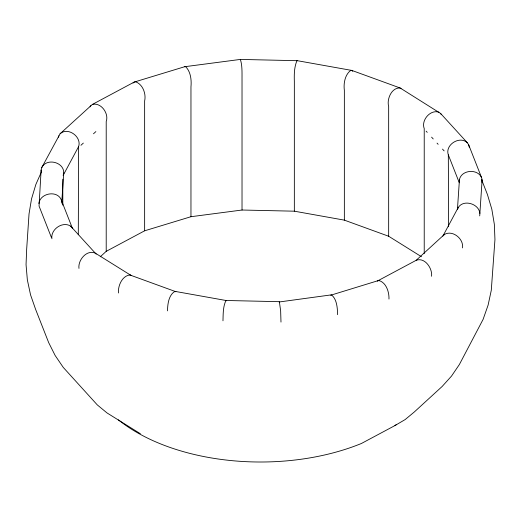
<?xml version="1.0" encoding="UTF-8"?>
<svg xmlns="http://www.w3.org/2000/svg" width="521" height="521" viewBox="0 0 521 521"><rect width="100%" height="100%" fill="white"/><g stroke="black" fill="none" stroke-linecap="round" stroke-linejoin="round"><path stroke-width="0.78" d="M280.988 322.082L280.643 310.783L279.354 301.679L225.971 300.487L174.939 291.363L129.742 274.919C121.914 276.117 117.967 285.814 118.397 292.997M337.608 314.664C337.419 307.976 336.97 299.301 331.454 294.853L279.145 301.985M388.972 299.041C389.239 292.027 386.224 282.362 378.715 280.474L330.672 295.238M431.577 276.273C432.586 268.387 424.823 257.009 416.194 260.292L377.419 281.014L378.715 280.474M462.524 247.911C463.918 238.898 452.632 229.637 444.361 234.483L416.194 260.292M51.319 237.263L39.049 206.062L41.12 170.061L41.719 167.664L60.091 133.767L92.328 104.454L134.216 82.071L184.701 66.714L240.357 59.42C242.434 65.666 241.959 73.396 242.024 80.195L242.024 210.022L190.96 216.71L144.636 230.803L106.212 251.337L100.273 256.781M61.712 203.105L63.725 173.044C64.226 161.959 46.428 157.668 41.719 167.664M457.431 209.566L459.457 179.38C462.075 168.745 480.518 168.654 482.12 179.908L479.704 215.896M459.288 181.868L459.457 179.38M481.951 182.402L482.12 179.908M58.502 137.251L58.866 135.707M63.126 175.44L78.599 146.616C81.999 136.912 67.919 126.57 60.091 133.767M38.88 203.581C40.032 192.803 58.209 189.755 61.543 200.631L72.491 228.498M63.275 174.841L63.725 173.044M457.445 209.468C461.039 198.534 478.942 202.89 479.88 213.428M41.276 172.269L35.877 184.414L31.52 198.918L29.033 213.89L26.662 249.259L26.05 264.642L27.352 279.894L30.55 294.86L35.617 309.383L48.661 342.577L55.148 355.491L63.269 367.422L97.284 404.895L106.981 412.906L140.331 433.706M442.863 236.124L458.376 207.221M90.1 106.818L90.797 105.639M78.599 146.616L78.3 234.724M443.364 235.577L444.361 234.483M80.957 145.274L83.34 143.086M93.487 133.786L95.877 131.598M133.063 83.054L134.216 82.071L135.662 81.817C142.858 84.356 146.29 93.93 144.636 100.976L144.636 230.803M118.43 419.867A174.756 100.898 0 0 0 361.45 443.469L394.931 425.579L405.175 419.555L414.312 411.974L442.14 386.478L451.512 376.084L459.379 364.518L483.104 319.366L488.118 305.072L491.29 290.249L494.95 239.595L494.338 224.277L491.817 209.188L487.422 194.489L481.567 179.602M92.328 104.454C101.081 102.103 109.149 113.604 106.212 121.51L106.212 251.337M184.701 66.714L185.574 66.629C190.725 71.592 191.63 80.045 190.96 86.883L190.96 216.71M240.357 59.42L297.387 60.697L351.903 70.446L400.187 88.01L440.584 113.441L467.428 142.858L468.692 144.858L481.515 177.479M242.024 210.022L294.345 211.187L344.355 220.136L388.659 236.247L421.489 256.729M297.387 60.697L296.963 60.683C294.209 67.079 294.124 74.477 294.345 81.361L294.345 211.187M438.949 112.191C430.222 109.247 420.968 120.39 424.224 128.609L424.224 253.571M129.742 274.919L131.175 275.518L95.284 253.128C86.707 249.331 77.818 260.168 78.964 268.4M175.877 291.78L174.939 291.363C168.661 295.036 167.599 304.134 167.521 310.868M96.183 254.124L70.654 226.14C62.585 220.911 50.433 229.435 51.898 238.748M401.033 88.7L400.187 88.01C391.668 87.267 386.562 99.205 388.659 106.427L388.659 236.247M467.428 142.858C459.854 135.336 444.778 144.76 448.32 154.867L459.301 182.786M226.348 300.806L225.971 300.487C222.955 306.608 223.203 314.046 222.975 320.786M352.737 71.318L351.903 70.446L350.854 70.322C344.941 74.575 343.424 83.451 344.355 90.309L344.355 220.136M426.145 131.175L427.233 132.373M431.596 137.147L433.231 138.944M437.047 143.125L438.141 144.317M442.498 149.097L444.133 150.888M70.654 226.14L72.198 227.846M448.32 154.867L448.633 226.759M440.584 113.441L441.313 114.653M468.692 144.858L469.265 147.196M41.12 170.061L41.296 172.568M62.8 179.211L62.8 205.176M396.331 424.595A174.756 100.898 0 0 1 394.931 425.579"/></g></svg>
